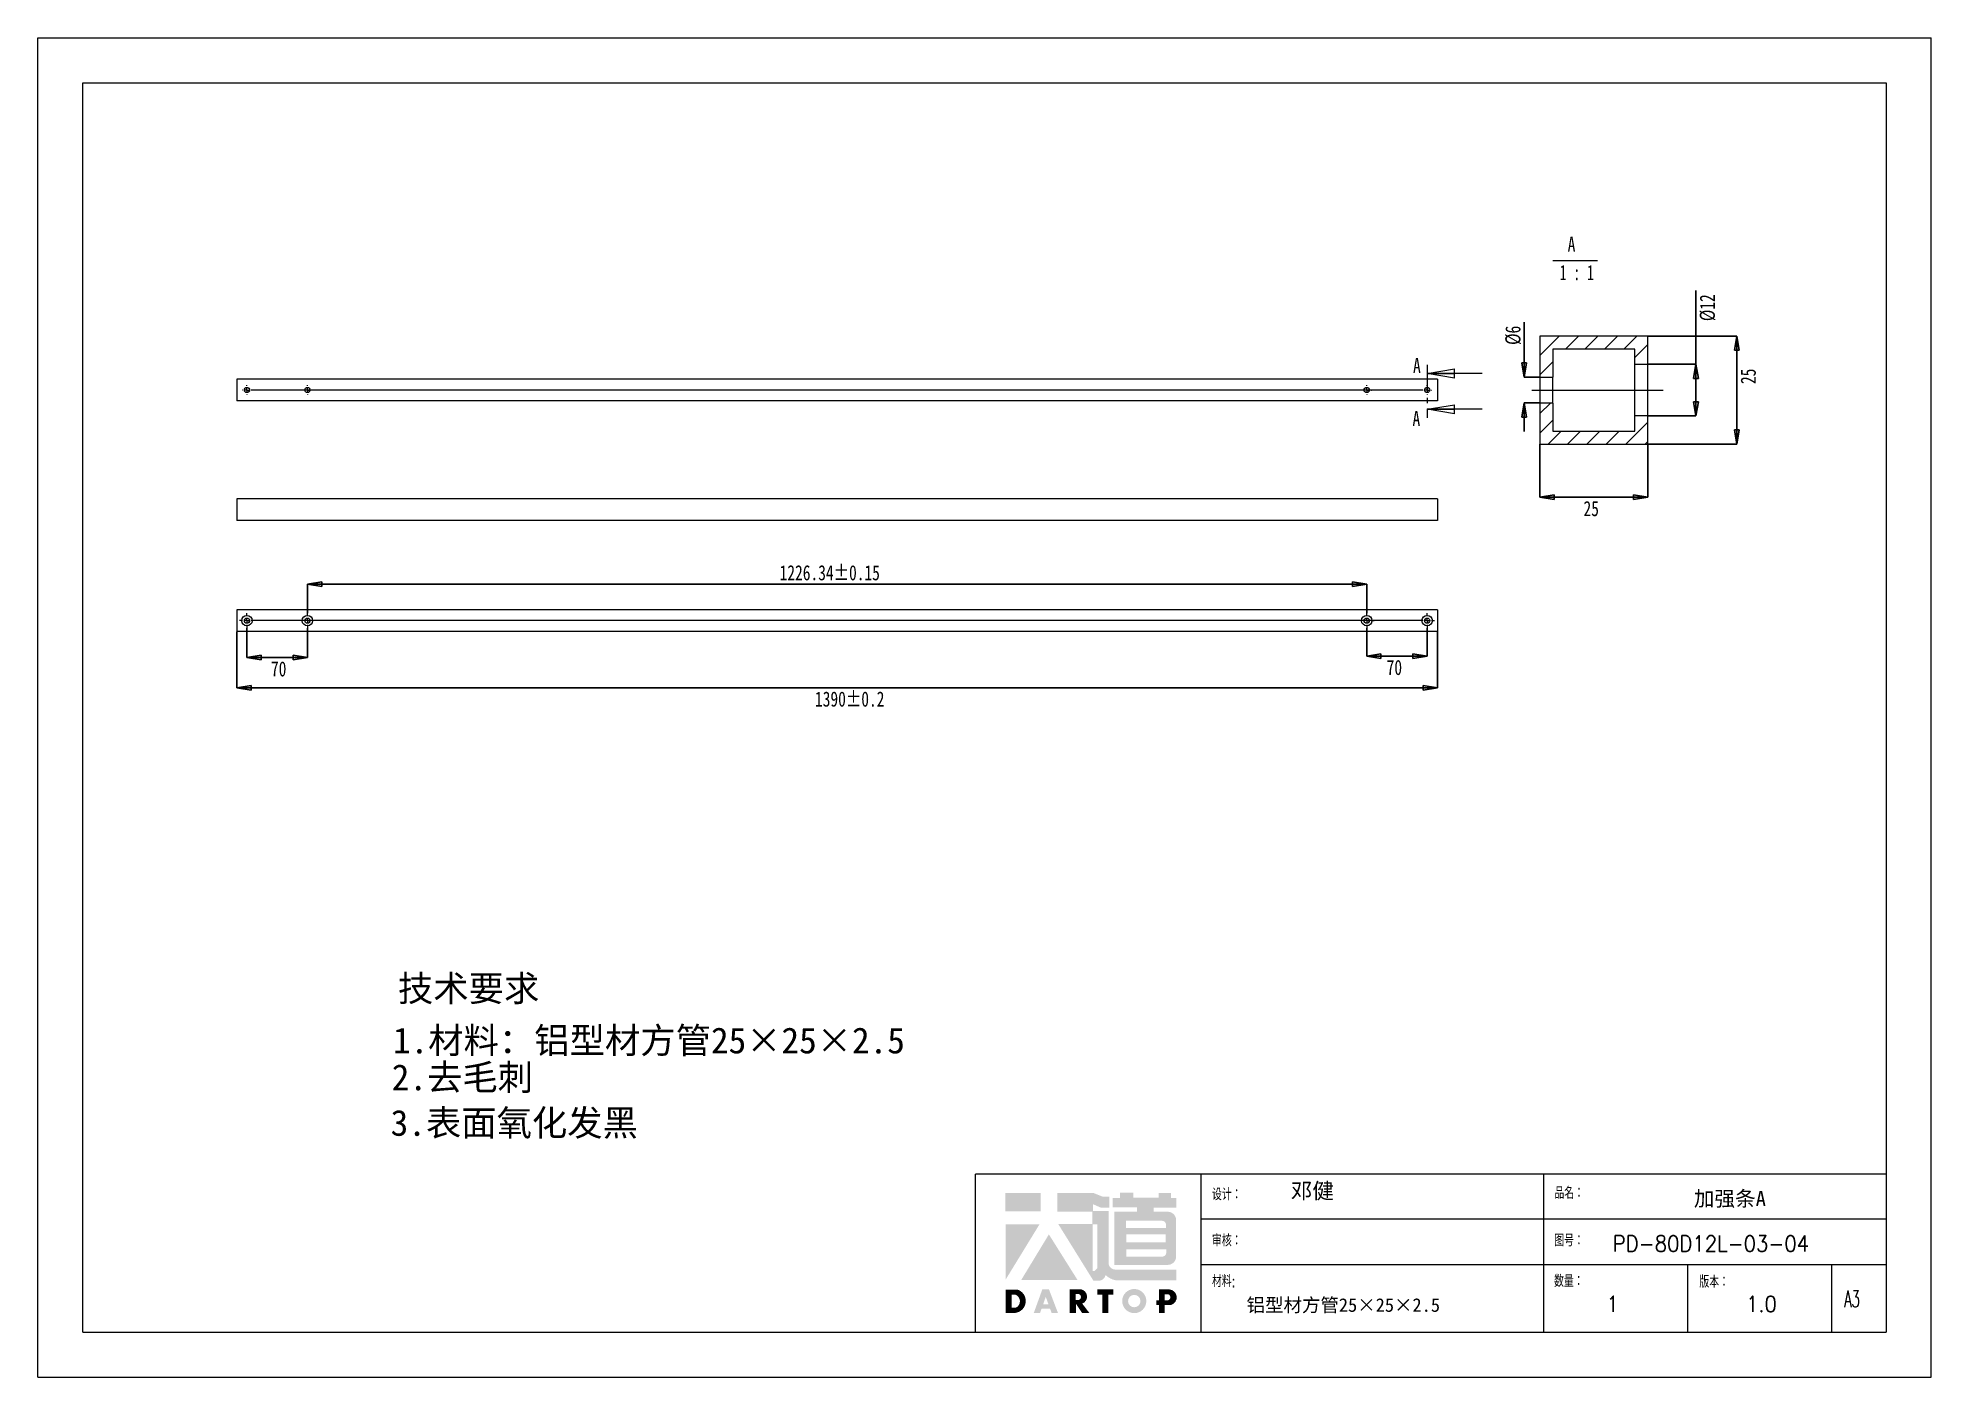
# Model space of a CAD drawing. Header units: millimetres. Extents: x 508 to 946, y 7 to 317.
import ezdxf
from ezdxf.enums import TextEntityAlignment as Align

# ---------------------------------------------------------------- set-up
doc = ezdxf.new("R2010")
doc.units = ezdxf.units.MM
doc.header["$PDSIZE"] = -1
for name, pattern in [('SLD-中心线', [34.29, 30.48, -1.27, 1.27, -1.27]), ('SLD-实线', [0]), ('SLD-细-粗_点画线', [15.24, 6.35, -1.27, 1.27, -1.27, 5.08])]:
    doc.linetypes.add(name, pattern=pattern)
doc.layers.add('A-TITLEBLOCK', color=7, linetype='Continuous', lineweight=18)
doc.styles.add('HZ', font='')
doc.styles.add('SLDTEXTSTYLE0', font='TXT', dxfattribs={"width": 0.75, "bigfont": 'bigfont'})
doc.styles.add('SLDTEXTSTYLE1', font='TXT', dxfattribs={"width": 0.571429, "bigfont": 'bigfont'})
doc.styles.add('SLDTEXTSTYLE3', font='TXT', dxfattribs={"width": 0.75})
doc.styles.add('SLDTEXTSTYLE4', font='TXT', dxfattribs={"width": 0.666667})
doc.styles.get('HZ').set_extended_font_data('SimSun')
doc.dimstyles.new('SLDDIMSTYLE0', dxfattribs={"dimtxt": 3.5, "dimasz": 3.302, "dimexe": 0, "dimexo": 0.0625, "dimgap": 0.875, "dimtad": 2, "dimrnd": 1e-09, "dimzin": 12, "dimdsep": 46, "dimtxsty": 'SLDTEXTSTYLE3', "dimblk1": 'CLOSED', "dimblk2": 'CLOSED', "dimsah": 1, "dimcen": 0.09, "dimadec": 0, "dimazin": 0, "dimtfac": 1, "dimtofl": 0, "dimtmove": 0, "dimatfit": 3, "dimldrblk": 'CLOSED', "dimfxl": 0, "dimtolj": 1, "dimtzin": 12, "dimarcsym": 0})
doc.dimstyles.new('SLDDIMSTYLE1', dxfattribs={"dimtxt": 3.5, "dimasz": 3.302, "dimexe": 0, "dimexo": 0.0625, "dimgap": 0.875, "dimtad": 2, "dimrnd": 1e-09, "dimzin": 12, "dimdsep": 46, "dimtxsty": 'SLDTEXTSTYLE3', "dimblk1": 'CLOSED', "dimblk2": 'CLOSED', "dimsah": 1, "dimcen": 0.09, "dimadec": 0, "dimazin": 0, "dimtfac": 1, "dimtofl": 0, "dimtmove": 0, "dimatfit": 3, "dimldrblk": 'CLOSED', "dimfxl": 0, "dimtolj": 1, "dimtzin": 12, "dimarcsym": 0})
doc.dimstyles.new('SLDDIMSTYLE2', dxfattribs={"dimtxt": 3.5, "dimasz": 3.302, "dimexe": 0, "dimexo": 0.0625, "dimgap": 0.875, "dimtad": 2, "dimdec": 1, "dimlfac": 5, "dimrnd": 1e-09, "dimzin": 12, "dimdsep": 46, "dimtxsty": 'SLDTEXTSTYLE3', "dimblk1": 'CLOSED', "dimblk2": 'CLOSED', "dimsah": 1, "dimcen": 0.09, "dimadec": 0, "dimazin": 0, "dimtol": 1, "dimtp": 0.2, "dimtm": 0.2, "dimtfac": 1, "dimtdec": 1, "dimtofl": 0, "dimtmove": 0, "dimatfit": 3, "dimldrblk": 'CLOSED', "dimfxl": 0, "dimtolj": 1, "dimarcsym": 0})
doc.dimstyles.new('SLDDIMSTYLE3', dxfattribs={"dimtxt": 3.5, "dimasz": 3.302, "dimexe": 0, "dimexo": 0.0625, "dimgap": 0.875, "dimtad": 2, "dimlfac": 5, "dimrnd": 1e-09, "dimzin": 12, "dimdsep": 46, "dimtxsty": 'SLDTEXTSTYLE3', "dimblk1": 'CLOSED', "dimblk2": 'CLOSED', "dimsah": 1, "dimcen": 0.09, "dimadec": 0, "dimazin": 0, "dimtfac": 1, "dimtofl": 0, "dimtmove": 0, "dimatfit": 3, "dimldrblk": 'CLOSED', "dimfxl": 0, "dimtolj": 1, "dimtzin": 12, "dimarcsym": 0})
doc.dimstyles.new('SLDDIMSTYLE4', dxfattribs={"dimtxt": 3.5, "dimasz": 3.302, "dimexe": 0, "dimexo": 0.0625, "dimgap": 0.875, "dimtad": 2, "dimlfac": 5, "dimrnd": 1e-09, "dimzin": 12, "dimdsep": 46, "dimtxsty": 'SLDTEXTSTYLE3', "dimblk1": 'CLOSED', "dimblk2": 'CLOSED', "dimsah": 1, "dimcen": 0.09, "dimadec": 0, "dimazin": 0, "dimtol": 1, "dimtp": 0.15, "dimtm": 0.15, "dimtfac": 1, "dimtofl": 0, "dimtmove": 0, "dimatfit": 3, "dimldrblk": 'CLOSED', "dimfxl": 0, "dimtolj": 1, "dimarcsym": 0})

# ---------------------------------------------------------------- blocks, each defined once
blk = doc.blocks.new('SW_NOTE_0')
at = {"color": 0, "linetype": 'Continuous', "lineweight": 0, "char_height": 6, "attachment_point": 1, "style": 'HZ'}
for s, insert in [('    技术要求', (-16.33, 14.46)), ('1.材料：铝型材方管25×25×2.5', (-1.15, 2.42)), ('2.去毛刺', (-1.43, -6.11)), ('3.表面氧化发黑', (-1.69, -16.66))]:
    blk.add_mtext(s, dxfattribs=dict(at, insert=insert))
blk = doc.blocks.new('SW_CENTERMARKSYMBOL_0')
at = {"color": 0, "linetype": 'SLD-实线', "lineweight": 0}
for p, q in [((-260.268, 0), (-260.368, 0)), ((-259.268, 0), (-259.768, 0)), ((-259.268, 1), (-259.268, 1.1)), ((-259.268, 0), (-259.268, 0.5)), ((-259.268, 0), (-259.268, -0.5)), ((-259.268, 0), (-258.768, 0)), ((-1, 0), (-258.268, 0)), ((0, 0), (-0.5, 0)), ((0, 1), (0, 1.1)), ((0, 0), (0, 0.5)), ((0, 0), (0, -0.5)), ((0, 0), (0.5, 0)), ((1, 0), (1.1, 0)), ((-259.268, -1), (-259.268, -1.1)), ((0, -1), (0, -1.1))]:
    blk.add_line(p, q, dxfattribs=at)
blk = doc.blocks.new('SW_CENTERMARKSYMBOL_1')
at = {"color": 0, "linetype": 'SLD-实线', "lineweight": 0}
for p, q in [((-260.268, 0), (-260.368, 0)), ((-259.268, 0), (-259.768, 0)), ((-259.268, 1), (-259.268, 1.1)), ((-259.268, 0), (-259.268, 0.5)), ((-259.268, 0), (-259.268, -0.5)), ((-259.268, 0), (-258.768, 0)), ((-1, 0), (-258.268, 0)), ((0, 0), (-0.5, 0)), ((0, 1), (0, 1.1)), ((0, 0), (0, 0.5)), ((0, 0), (0, -0.5)), ((0, 0), (0.5, 0)), ((1, 0), (1.1, 0)), ((-259.268, -1), (-259.268, -1.1)), ((0, -1), (0, -1.1))]:
    blk.add_line(p, q, dxfattribs=at)
blk = doc.blocks.new('_CLOSED')
at = {"color": 0, "linetype": 'ByBlock', "lineweight": -2}
for p, q in [((-1, 0.166667), (0, 0)), ((-1, 0.166667), (-1, -0.166667)), ((0, 0), (-1, -0.166667)), ((0, 0), (-1, 0))]:
    blk.add_line(p, q, dxfattribs=at)
blk = doc.blocks.new('SW_HATCH_0')
at = {"color": 0, "linetype": 'SLD-实线', "lineweight": 0}
for p, q in [((0, 0), (-4.49, -4.49)), ((4.49, 0), (1.49, -3)), ((8.98, 0), (5.98, -3)), ((13.47, 0), (10.47, -3)), ((17.96, 0), (14.96, -3)), ((20.51, -1.94), (17.51, -4.94)), ((-1.49, -5.98), (-4.49, -8.98)), ((20.51, -6.43), (20.44, -6.5)), ((-2.03, -15.5), (-4.49, -17.96)), ((-1.49, -19.45), (-4.49, -22.45)), ((20.51, -19.9), (15.41, -25)), ((0.45, -22), (-2.55, -25)), ((4.94, -22), (1.94, -25)), ((9.43, -22), (6.43, -25)), ((13.92, -22), (10.92, -25)), ((20.51, -24.39), (19.9, -25))]:
    blk.add_line(p, q, dxfattribs=at)
blk = doc.blocks.new('*D6')
at = {"color": 0, "linetype": 'SLD-实线', "lineweight": -2, "transparency": 16777216}
for p, q in [((891.72, 241.35), (891.72, 258.35)), ((880.61, 241.35), (891.72, 241.35)), ((891.72, 232.65), (891.72, 238.04)), ((880.61, 229.35), (891.72, 229.35))]:
    blk.add_line(p, q, dxfattribs=at)
at = {"layer": 'Defpoints', "color": 0, "linetype": 'SLD-实线', "transparency": 16777216}
for p in [(880.55, 241.35), (891.72, 241.35), (880.55, 229.35)]:
    blk.add_point(p, dxfattribs=at)
at = {"color": 0, "linetype": 'SLD-实线', "lineweight": -2, "transparency": 16777216, "xscale": 3.302, "yscale": 3.302, "zscale": 3.302}
for p, rotation in [((891.72, 241.35), 90), ((891.72, 229.35), 270)]:
    blk.add_blockref('_CLOSED', p, dxfattribs=dict(at, rotation=rotation))
at = {"color": 0, "linetype": 'SLD-实线', "lineweight": 0, "transparency": 16777216, "insert": (892.59, 254.41), "char_height": 3.5, "attachment_point": 2, "rotation": 90, "style": 'SLDTEXTSTYLE3'}
blk.add_mtext('\\A1;%%c12', dxfattribs=at)
blk = doc.blocks.new('*D7')
at = {"color": 0, "linetype": 'SLD-实线', "lineweight": -2, "transparency": 16777216}
for p, q in [((851.94, 241.65), (851.94, 251.08)), ((855.49, 238.35), (851.94, 238.35)), ((855.49, 232.35), (851.94, 232.35)), ((851.94, 229.04), (851.94, 225.74))]:
    blk.add_line(p, q, dxfattribs=at)
at = {"layer": 'Defpoints', "color": 0, "linetype": 'SLD-实线', "transparency": 16777216}
for p in [(851.94, 238.35), (855.55, 238.35), (855.55, 232.35)]:
    blk.add_point(p, dxfattribs=at)
at = {"color": 0, "linetype": 'SLD-实线', "lineweight": -2, "transparency": 16777216, "xscale": 3.302, "yscale": 3.302, "zscale": 3.302}
for p, rotation in [((851.94, 238.35), 270), ((851.94, 232.35), 90)]:
    blk.add_blockref('_CLOSED', p, dxfattribs=dict(at, rotation=rotation))
at = {"color": 0, "linetype": 'SLD-实线', "lineweight": 0, "transparency": 16777216, "insert": (847.57, 248.01), "char_height": 3.5, "attachment_point": 2, "rotation": 90, "style": 'SLDTEXTSTYLE3'}
blk.add_mtext('\\A1;%%c6', dxfattribs=at)
blk = doc.blocks.new('*D8')
at = {"color": 0, "linetype": 'SLD-实线', "lineweight": -2, "transparency": 16777216}
for p, q in [((855.55, 222.78), (855.55, 210.53)), ((880.55, 222.78), (880.55, 210.53)), ((858.85, 210.53), (877.25, 210.53))]:
    blk.add_line(p, q, dxfattribs=at)
at = {"layer": 'Defpoints', "color": 0, "linetype": 'SLD-实线', "transparency": 16777216}
for p in [(855.55, 222.85), (880.55, 222.85), (880.55, 210.53)]:
    blk.add_point(p, dxfattribs=at)
at = {"color": 0, "linetype": 'SLD-实线', "lineweight": -2, "transparency": 16777216, "xscale": 3.302, "yscale": 3.302, "zscale": 3.302, "rotation": 180}
blk.add_blockref('_CLOSED', (855.55, 210.53), dxfattribs=at)
at = {"color": 0, "linetype": 'SLD-实线', "lineweight": -2, "transparency": 16777216, "xscale": 3.302, "yscale": 3.302, "zscale": 3.302}
blk.add_blockref('_CLOSED', (880.55, 210.53), dxfattribs=at)
at = {"color": 0, "linetype": 'SLD-实线', "lineweight": 0, "transparency": 16777216, "insert": (867.46, 209.66), "char_height": 3.5, "attachment_point": 2, "style": 'SLDTEXTSTYLE3'}
blk.add_mtext('\\A1;25', dxfattribs=at)
blk = doc.blocks.new('*D9')
at = {"color": 0, "linetype": 'SLD-实线', "lineweight": -2, "transparency": 16777216}
for p, q in [((880.61, 247.85), (901.18, 247.85)), ((901.18, 226.15), (901.18, 244.54)), ((880.61, 222.85), (901.18, 222.85))]:
    blk.add_line(p, q, dxfattribs=at)
at = {"layer": 'Defpoints', "color": 0, "linetype": 'SLD-实线', "transparency": 16777216}
for p in [(880.55, 247.85), (901.18, 247.85), (880.55, 222.85)]:
    blk.add_point(p, dxfattribs=at)
at = {"color": 0, "linetype": 'SLD-实线', "lineweight": -2, "transparency": 16777216, "xscale": 3.302, "yscale": 3.302, "zscale": 3.302}
for p, rotation in [((901.18, 247.85), 90), ((901.18, 222.85), 270)]:
    blk.add_blockref('_CLOSED', p, dxfattribs=dict(at, rotation=rotation))
at = {"color": 0, "linetype": 'SLD-实线', "lineweight": 0, "transparency": 16777216, "insert": (902.06, 238.52), "char_height": 3.5, "attachment_point": 2, "rotation": 90, "style": 'SLDTEXTSTYLE3'}
blk.add_mtext('\\A1;25', dxfattribs=at)
blk = doc.blocks.new('SW_NOTE_1')
at = {"color": 0, "linetype": 'SLD-实线', "lineweight": 0}
blk.add_line((-3.45, -1.03), (6.9, -1.03), dxfattribs=at)
at = {"color": 0, "linetype": 'Continuous', "lineweight": 0, "char_height": 3.5, "attachment_point": 1}
for s, insert, style in [('A', (0, 4.51), 'SLDTEXTSTYLE3'), (' 1 : 1', (-3.45, -2.07), 'SLDTEXTSTYLE4')]:
    blk.add_mtext(s, dxfattribs=dict(at, insert=insert, style=style))
blk = doc.blocks.new('*D11')
at = {"color": 0, "linetype": 'SLD-实线', "lineweight": -2, "transparency": 16777216}
for p, q in [((553.85, 179.4), (553.85, 166.44)), ((831.85, 179.4), (831.85, 166.44)), ((557.15, 166.44), (828.54, 166.44))]:
    blk.add_line(p, q, dxfattribs=at)
at = {"layer": 'Defpoints', "color": 0, "linetype": 'SLD-实线', "transparency": 16777216}
for p in [(553.85, 179.47), (831.85, 179.47), (831.85, 166.44)]:
    blk.add_point(p, dxfattribs=at)
at = {"color": 0, "linetype": 'SLD-实线', "lineweight": -2, "transparency": 16777216, "xscale": 3.302, "yscale": 3.302, "zscale": 3.302, "rotation": 180}
blk.add_blockref('_CLOSED', (553.85, 166.44), dxfattribs=at)
at = {"color": 0, "linetype": 'SLD-实线', "lineweight": -2, "transparency": 16777216, "xscale": 3.302, "yscale": 3.302, "zscale": 3.302}
blk.add_blockref('_CLOSED', (831.85, 166.44), dxfattribs=at)
at = {"color": 0, "linetype": 'SLD-实线', "lineweight": 0, "transparency": 16777216, "insert": (695.77, 165.57), "char_height": 3.5, "attachment_point": 2, "style": 'SLDTEXTSTYLE3'}
blk.add_mtext('\\A1;1390±0.2', dxfattribs=at)
blk = doc.blocks.new('*D12')
at = {"color": 0, "linetype": 'SLD-实线', "lineweight": -2, "transparency": 16777216}
for p, q in [((556.21, 180.2), (556.21, 173.42)), ((570.21, 180.2), (570.21, 173.42)), ((559.51, 173.42), (566.9, 173.42))]:
    blk.add_line(p, q, dxfattribs=at)
at = {"layer": 'Defpoints', "color": 0, "linetype": 'SLD-实线', "transparency": 16777216}
for p in [(556.21, 180.27), (570.21, 180.27), (570.21, 173.42)]:
    blk.add_point(p, dxfattribs=at)
at = {"color": 0, "linetype": 'SLD-实线', "lineweight": -2, "transparency": 16777216, "xscale": 3.302, "yscale": 3.302, "zscale": 3.302, "rotation": 180}
blk.add_blockref('_CLOSED', (556.21, 173.42), dxfattribs=at)
at = {"color": 0, "linetype": 'SLD-实线', "lineweight": -2, "transparency": 16777216, "xscale": 3.302, "yscale": 3.302, "zscale": 3.302}
blk.add_blockref('_CLOSED', (570.21, 173.42), dxfattribs=at)
at = {"color": 0, "linetype": 'SLD-实线', "lineweight": 0, "transparency": 16777216, "insert": (563.55, 172.55), "char_height": 3.5, "attachment_point": 2, "style": 'SLDTEXTSTYLE3'}
blk.add_mtext('\\A1;70', dxfattribs=at)
blk = doc.blocks.new('*D13')
at = {"color": 0, "linetype": 'SLD-实线', "lineweight": -2, "transparency": 16777216}
for p, q in [((815.47, 180.2), (815.47, 173.77)), ((829.47, 180.2), (829.47, 173.77)), ((818.78, 173.77), (826.17, 173.77))]:
    blk.add_line(p, q, dxfattribs=at)
at = {"layer": 'Defpoints', "color": 0, "linetype": 'SLD-实线', "transparency": 16777216}
for p in [(815.47, 180.27), (829.47, 180.27), (829.47, 173.77)]:
    blk.add_point(p, dxfattribs=at)
at = {"color": 0, "linetype": 'SLD-实线', "lineweight": -2, "transparency": 16777216, "xscale": 3.302, "yscale": 3.302, "zscale": 3.302, "rotation": 180}
blk.add_blockref('_CLOSED', (815.47, 173.77), dxfattribs=at)
at = {"color": 0, "linetype": 'SLD-实线', "lineweight": -2, "transparency": 16777216, "xscale": 3.302, "yscale": 3.302, "zscale": 3.302}
blk.add_blockref('_CLOSED', (829.47, 173.77), dxfattribs=at)
at = {"color": 0, "linetype": 'SLD-实线', "lineweight": 0, "transparency": 16777216, "insert": (821.88, 172.89), "char_height": 3.5, "attachment_point": 2, "style": 'SLDTEXTSTYLE3'}
blk.add_mtext('\\A1;70', dxfattribs=at)
blk = doc.blocks.new('*D14')
at = {"color": 0, "linetype": 'SLD-实线', "lineweight": -2, "transparency": 16777216}
for p, q in [((570.21, 183.73), (570.21, 190.43)), ((573.51, 190.43), (812.17, 190.43)), ((815.47, 183.73), (815.47, 190.43))]:
    blk.add_line(p, q, dxfattribs=at)
at = {"layer": 'Defpoints', "color": 0, "linetype": 'SLD-实线', "transparency": 16777216}
for p in [(815.47, 190.43), (570.21, 183.67), (815.47, 183.67)]:
    blk.add_point(p, dxfattribs=at)
at = {"color": 0, "linetype": 'SLD-实线', "lineweight": -2, "transparency": 16777216, "xscale": 3.302, "yscale": 3.302, "zscale": 3.302, "rotation": 180}
blk.add_blockref('_CLOSED', (570.21, 190.43), dxfattribs=at)
at = {"color": 0, "linetype": 'SLD-实线', "lineweight": -2, "transparency": 16777216, "xscale": 3.302, "yscale": 3.302, "zscale": 3.302}
blk.add_blockref('_CLOSED', (815.47, 190.43), dxfattribs=at)
at = {"color": 0, "linetype": 'SLD-实线', "lineweight": 0, "transparency": 16777216, "insert": (691.15, 194.81), "char_height": 3.5, "attachment_point": 2, "style": 'SLDTEXTSTYLE3'}
blk.add_mtext('\\A1;1226.34±0.15', dxfattribs=at)
blk = doc.blocks.new('SW_CENTERMARKSYMBOL_2')
at = {"color": 0, "linetype": 'SLD-实线', "lineweight": 0}
for p, q in [((-260.268, 0), (-260.968, 0)), ((-259.268, 0), (-259.768, 0)), ((-259.268, 1), (-259.268, 1.7)), ((-259.268, 0), (-259.268, 0.5)), ((-259.268, 0), (-259.268, -0.5)), ((-259.268, 0), (-258.768, 0)), ((-1, 0), (-258.268, 0)), ((0, 0), (-0.5, 0)), ((0, 1), (0, 1.7)), ((0, 0), (0, 0.5)), ((0, 0), (0, -0.5)), ((0, 0), (0.5, 0)), ((1, 0), (1.7, 0)), ((-259.268, -1), (-259.268, -1.7)), ((0, -1), (0, -1.7))]:
    blk.add_line(p, q, dxfattribs=at)
blk = doc.blocks.new('SW_CENTERMARKSYMBOL_3')
at = {"color": 0, "linetype": 'SLD-实线', "lineweight": 0}
for p, q in [((-260.268, 0), (-260.968, 0)), ((-259.268, 0), (-259.768, 0)), ((-259.268, 1), (-259.268, 1.7)), ((-259.268, 0), (-259.268, 0.5)), ((-259.268, 0), (-259.268, -0.5)), ((-259.268, 0), (-258.768, 0)), ((-1, 0), (-258.268, 0)), ((0, 0), (-0.5, 0)), ((0, 1), (0, 1.7)), ((0, 0), (0, 0.5)), ((0, 0), (0, -0.5)), ((0, 0), (0.5, 0)), ((1, 0), (1.7, 0)), ((-259.268, -1), (-259.268, -1.7)), ((0, -1), (0, -1.7))]:
    blk.add_line(p, q, dxfattribs=at)
blk = doc.blocks.new('Dartop Logo')
at = {"true_color": 0xc40018}
h = blk.add_hatch(color=12, dxfattribs=at)
h.set_gradient(color1=(196, 0, 24), color2=(196, 0, 24), tint=1)
h.paths.add_polyline_path([(30.39, -3.87), (33.08, -5.04), (35.99, -5.04), (35.99, -1.19), (33.59, -1.19), (30.46, 0.05), (17.94, 0.05), (17.94, -6.46), (30.12, -6.46), (30.12, -6.59), (30.12, -10.75), (18.31, -10.75), (30.46, -30.31), (32.87, -30.31, 0.279375), (34.63, -28.6), (34.63, -28.51), (34.84, -28.51, 0.143145), (38.15, -30.2), (59.27, -30.2), (59.27, -26.49), (38.06, -26.49, -0.414214), (35.75, -24.18), (35.75, -6.26), (30.39, -6.26)])
h.paths.add_polyline_path([(30.25, -10.84), (31.8, -10.84), (31.8, -26.02, -0.088936), (30.9, -26.94), (30.24, -26.94)], flags=16)
h = blk.add_hatch(color=12, dxfattribs=at)
h.set_gradient(color1=(196, 0, 24), color2=(196, 0, 24), tint=1)
h.paths.add_polyline_path([(59.24, -1.73), (57.36, -1.73), (57.36, 0.06), (53.06, 0.06), (53.06, -1.64), (44.29, -1.64), (44.29, 0.15), (39.7, 0.15), (39.7, -1.67), (37.16, -1.67), (37.16, -4.97), (45.54, -4.97), (45.54, -6.42), (37.73, -6.42), (37.73, -24.88), (56.26, -24.88, 0.414214), (59.15, -21.99), (59.15, -9.35, 0.414214), (56.26, -6.46), (51.36, -6.46), (51.36, -5.03), (59.24, -5.03)])
h.paths.add_polyline_path([(54.21, -9.59, -0.414214), (55.66, -11.04), (55.66, -12.1), (41.79, -12.1), (41.79, -9.59)], flags=16)
h.paths.add_polyline_path([(55.57, -14.33), (55.57, -17.01), (41.88, -17.01), (41.88, -14.33)], flags=16)
h.paths.add_polyline_path([(55.75, -19.43), (55.75, -20.57, -0.414214), (54.3, -22.02), (41.88, -22.02), (41.88, -19.43)], flags=16)
h = blk.add_hatch(color=12, dxfattribs=at)
h.set_gradient(color1=(196, 0, 24), color2=(196, 0, 24), tint=1)
h.paths.add_polyline_path([(12.18, 0), (0, 0), (0, -6.37), (12.18, -6.37)])
h = blk.add_hatch(color=12, dxfattribs=at)
h.set_gradient(color1=(196, 0, 24), color2=(196, 0, 24), tint=1)
h.paths.add_polyline_path([(11.79, -10.83), (0.03, -10.83), (0.03, -30.03)])
h = blk.add_hatch(color=12, dxfattribs=at)
h.set_gradient(color1=(196, 0, 24), color2=(196, 0, 24), tint=1)
h.paths.add_polyline_path([(15.05, -14.31), (5.44, -30.15), (25.01, -30.15)])
at = {"true_color": 0x646464}
h = blk.add_hatch(color=251, dxfattribs=at)
h.set_gradient(color1=(100, 100, 100), color2=(100, 100, 100), tint=1)
h.paths.add_polyline_path([(4.15, -33.43), (0.11, -33.43), (0.11, -41.5), (3.51, -41.5, 0.793016)])
h.paths.add_polyline_path([(3.57, -39.73), (2.16, -39.73), (2.16, -35.19), (3.42, -35.19, -0.671361)], flags=16)
h = blk.add_hatch(color=251, dxfattribs=at)
h.set_gradient(color1=(100, 100, 100), color2=(100, 100, 100), tint=1)
h.paths.add_polyline_path([(15.08, -33.36), (12.78, -33.36), (9.82, -41.51), (12, -41.51), (12.51, -40.06), (15.46, -40.06), (15.99, -41.52), (18.19, -41.52)])
h.paths.add_polyline_path([(14.9, -38.51), (13.07, -38.51), (13.97, -35.95)], flags=16)
h = blk.add_hatch(color=251, dxfattribs=at)
h.set_gradient(color1=(100, 100, 100), color2=(100, 100, 100), tint=1)
h.paths.add_polyline_path([(26.27, -33.36), (22.3, -33.36), (22.3, -41.51), (24.4, -41.51), (24.4, -38.28), (26.55, -41.54), (29.09, -41.54), (26.61, -38.3, 0.744055)])
h.paths.add_polyline_path([(24.38, -37.08), (24.38, -34.94), (25.32, -34.94, -0.796809), (25.3, -37.08)], flags=16)
h = blk.add_hatch(color=251, dxfattribs=at)
h.set_gradient(color1=(100, 100, 100), color2=(100, 100, 100), tint=1)
h.paths.add_polyline_path([(37.44, -33.4), (31.88, -33.4), (31.88, -35.16), (33.61, -35.16), (33.61, -41.52), (35.69, -41.52), (35.69, -35.16), (37.44, -35.16)])
h = blk.add_hatch(color=251, dxfattribs=at)
h.set_gradient(color1=(100, 100, 100), color2=(100, 100, 100), tint=1)
h.paths.add_polyline_path([(40.46, -37.41, 1), (48.83, -37.41, 1)])
h.paths.add_polyline_path([(46.8, -37.41, -1), (42.5, -37.41, -1)], flags=16)
h = blk.add_hatch(color=251, dxfattribs=at)
h.set_gradient(color1=(100, 100, 100), color2=(100, 100, 100), tint=1)
h.paths.add_polyline_path([(56.85, -33.38), (56.73, -33.38), (53.19, -33.38), (53.19, -37.19), (52.26, -37.19), (52.26, -38.73), (53.18, -38.73), (53.18, -41.5), (55.24, -41.5), (55.24, -38.72), (57.51, -38.72, 0.812304)])
h.paths.add_polyline_path([(55.21, -37.18), (55.21, -35.05), (56.39, -35.05, -0.778213), (56.27, -37.18)], flags=16)
blk = doc.blocks.new('DT-A3-TITLE')
at = {"layer": 'A-TITLEBLOCK', "color": 7}
for p, q in [((0, 0), (0, 297)), ((0, 297), (420, 297)), ((420, 0), (420, 297)), ((10, 10), (10, 287)), ((10, 287), (410, 287)), ((410, 287), (410, 10)), ((208, 10), (208, 45)), ((410, 45), (208, 45)), ((258, 45), (258, 10)), ((334, 45), (334, 10)), ((410, 35), (258, 35)), ((258, 25), (410.08, 25)), ((366, 10), (366, 25)), ((398, 10), (398, 25)), ((10, 10), (410, 10)), ((0, 0), (420, 0))]:
    blk.add_line(p, q, dxfattribs=at)
at = {"layer": 'A-TITLEBLOCK', "xscale": 0.6400000000000001, "yscale": 0.6400000000000001, "zscale": 0.6400000000000001}
blk.add_blockref('Dartop Logo', (214.65, 40.81), dxfattribs=at)
at = {"style": 'SLDTEXTSTYLE0'}
for tag, p, height in [('#设计', (277.96, 38.52), 3.5), ('#品名', (349.32, 37.95), 3.5), ('#审核', (277.99, 28.1), 3.5), ('#材料说明', (268.15, 13.59), 3)]:
    blk.add_attdef(tag, p, '', height=height, dxfattribs=at)
at = {"style": 'SLDTEXTSTYLE1', "width": 0.913}
for tag, p in [('#图号', (349.38, 27.87)), ('#数量', (347.99, 14.46)), ('#版本', (378.92, 14.47))]:
    blk.add_attdef(tag, p, '', height=3.5, dxfattribs=at)
at = {"layer": 'A-TITLEBLOCK', "color": 7, "attachment_point": 1}
for s, insert, char_height, style in [('设计\\M+18146', (260.47, 41.87), 2.646, 'SLDTEXTSTYLE0'), ('\\M+19569\\M+196BC\\M+18146', (336.43, 42.19), 2.6458, 'SLDTEXTSTYLE0'), ('审\\M+18A6A\\M+18146', (260.47, 31.64), 2.6458, 'SLDTEXTSTYLE0'), ('图\\M+18D86\\M+18146', (336.4, 31.66), 2.6458, 'SLDTEXTSTYLE0'), ('\\M+18DDE\\M+197BF:', (260.47, 22.62), 2.6458, 'SLDTEXTSTYLE0'), ('\\M+19094\\M+197CA\\M+18146', (336.35, 22.64), 2.6458, 'SLDTEXTSTYLE0'), ('\\M+194C5\\M+1967B\\M+18146', (368.59, 22.48), 2.6458, 'SLDTEXTSTYLE0'), ('A3', (400.7, 19.21), 3.704, 'SLDTEXTSTYLE1')]:
    blk.add_mtext(s, dxfattribs=dict(at, insert=insert, char_height=char_height, style=style))

msp = doc.modelspace()

# ---------------------------------------------------------------- linework, layer by layer
at = {"color": 7, "linetype": 'SLD-实线', "lineweight": 15}
for p, q in [((880.5502, 247.8467), (855.5502, 247.8467)), ((855.5502, 247.8467), (855.5502, 238.3467)), ((880.5502, 241.3467), (880.5502, 247.8467)), ((877.5502, 244.8467), (858.5502, 244.8467)), ((858.5502, 244.8467), (858.5502, 238.3467)), ((877.5502, 241.3467), (877.5502, 244.8467)), ((877.5502, 241.3467), (880.5502, 241.3467)), ((877.5502, 229.3467), (877.5502, 241.3467)), ((880.5502, 229.3467), (880.5502, 241.3467)), ((831.8463, 237.8467), (553.8463, 237.8467)), ((553.8463, 237.8467), (553.8463, 232.8467)), ((831.8463, 237.8467), (831.8463, 232.8467)), ((855.5502, 238.3467), (858.5502, 238.3467)), ((855.5502, 238.3467), (855.5502, 232.3467)), ((858.5502, 232.3467), (858.5502, 238.3467)), ((831.8463, 232.8467), (553.8463, 232.8467)), ((858.5502, 232.3467), (855.5502, 232.3467)), ((855.5502, 232.3467), (855.5502, 222.8467)), ((858.5502, 232.3467), (858.5502, 225.8467)), ((880.5502, 229.3467), (877.5502, 229.3467)), ((877.5502, 225.8467), (877.5502, 229.3467)), ((880.5502, 222.8467), (880.5502, 229.3467)), ((858.5502, 225.8467), (877.5502, 225.8467)), ((855.5502, 222.8467), (880.5502, 222.8467)), ((831.8463, 210.1361), (553.8463, 210.1361)), ((553.8463, 210.1361), (553.8463, 205.1361)), ((831.8463, 210.1361), (831.8463, 205.1361)), ((831.8463, 205.1361), (553.8463, 205.1361)), ((831.8463, 184.4672), (553.8463, 184.4672)), ((553.8463, 184.4672), (553.8463, 179.4672)), ((831.8463, 184.4672), (831.8463, 179.4672)), ((831.8463, 179.4672), (553.8463, 179.4672))]:
    msp.add_line(p, q, dxfattribs=at)
at = {"color": 7, "linetype": 'SLD-细-粗_点画线', "lineweight": 0}
msp.add_line((829.4743, 241.1739), (829.4743, 228.8866), dxfattribs=at)
at = {"color": 7, "linetype": 'SLD-实线', "lineweight": 0}
for p, q in [((842.1743, 239.1739), (829.4743, 239.1739)), ((842.1743, 230.8866), (829.4743, 230.8866))]:
    msp.add_line(p, q, dxfattribs=at)
at = {"color": 7, "linetype": 'SLD-中心线', "lineweight": 0}
msp.add_line((853.6779, 235.3467), (884.5502, 235.3467), dxfattribs=at)
at = {"color": 7, "linetype": 'SLD-实线', "lineweight": 15}
for centre, radius in [((556.2063, 235.3467), 0.6), ((570.2063, 235.3467), 0.6), ((815.4743, 235.3467), 0.6), ((829.4743, 235.3467), 0.6), ((556.2063, 181.9672), 1.2), ((556.2063, 181.9672), 0.6), ((570.2063, 181.9672), 1.2), ((570.2063, 181.9672), 0.6), ((815.4743, 181.9672), 1.2), ((815.4743, 181.9672), 0.6), ((829.4743, 181.9672), 1.2), ((829.4743, 181.9672), 0.6)]:
    msp.add_circle(centre, radius, dxfattribs=at)

# ---------------------------------------------------------------- block references
ref = msp.add_blockref('DT-A3-TITLE', (507.7865, 6.8643), dxfattribs=dict(xscale=1.043767296, yscale=1.043767296, zscale=1.043767296))
ref.add_attrib('#设计', '邓健', dxfattribs={"height": 3.65319, "style": 'HZ'}).set_placement((797.913, 47.0661), align=Align.BOTTOM_LEFT)
ref.add_attrib('#材料说明', '铝型材方管25×25×2.5', dxfattribs={"height": 3.131302, "style": 'HZ'}).set_placement((787.6713, 21.045), align=Align.BOTTOM_LEFT)
ref.add_attrib('#图号', 'PD-80D12L-03-04', (872.4609, 35.955), dxfattribs={"height": 3.653186, "style": 'SLDTEXTSTYLE1', "width": 0.913})
ref.add_attrib('#数量', '1', (871.009, 21.9547), dxfattribs={"height": 3.6532, "style": 'SLDTEXTSTYLE1', "width": 0.913})
ref.add_attrib('#版本', '1.0', (903.2958, 21.9666), dxfattribs={"height": 3.65319, "style": 'SLDTEXTSTYLE1', "width": 0.913})
at = {"color": 7, "linetype": 'Continuous', "lineweight": 0}
for name, p in [('SW_NOTE_1', (862.0109, 266.3524)), ('SW_NOTE_0', (591.1588, 85.384))]:
    msp.add_blockref(name, p, dxfattribs=at)
at = {"color": 7, "linetype": 'SLD-实线', "lineweight": 0}
for name, p in [('SW_HATCH_0', (860.0403, 247.8467)), ('SW_CENTERMARKSYMBOL_0', (815.4743, 235.3467)), ('SW_CENTERMARKSYMBOL_1', (829.4743, 235.3467)), ('SW_CENTERMARKSYMBOL_2', (815.4743, 181.9672)), ('SW_CENTERMARKSYMBOL_3', (829.4743, 181.9672))]:
    msp.add_blockref(name, p, dxfattribs=at)
at = {"color": 7, "linetype": 'SLD-实线', "lineweight": 0, "xscale": 6.35, "yscale": 6.35, "rotation": 180.0000000000004}
for p in [(829.4743, 239.1739), (829.4743, 230.8866)]:
    msp.add_blockref('_CLOSED', p, dxfattribs=at)

# ---------------------------------------------------------------- texts
at = {"color": 7, "linetype": 'Continuous', "char_height": 3.5, "attachment_point": 1, "style": 'SLDTEXTSTYLE3'}
for insert in [(826.2058, 242.7853), (826.0786, 230.5323)]:
    msp.add_mtext('A', dxfattribs=dict(at, insert=insert))
at = {"color": 7, "linetype": 'Continuous', "lineweight": 0, "insert": (891.2221, 49.9416), "char_height": 3.5, "attachment_point": 1, "style": 'HZ'}
msp.add_mtext('加强条A', dxfattribs=at)

# ---------------------------------------------------------------- dimensions: what is measured, and where the dimension line sits
at = {"color": 7, "linetype": 'SLD-实线', "lineweight": 0}
for base, p1, p2, dimstyle, picture, middle in [((891.7195, 241.3467), (880.5502, 229.3467), (880.5502, 241.3467), 'SLDDIMSTYLE0', '*D6', (891.7195, 254.4125)), ((851.941, 238.3467), (855.5502, 232.3467), (855.5502, 238.3467), 'SLDDIMSTYLE1', '*D7', (851.941, 248.0132))]:
    dim = msp.add_linear_dim(base=base, p1=p1, p2=p2, angle=90, text='%%c<>', dimstyle=dimstyle, dxfattribs=at)
    dim.commit()
    dim.dimension.update_dxf_attribs({"geometry": picture, "text_midpoint": middle, "dimtype": 160})
dim = msp.add_linear_dim(base=(901.182, 247.8467), p1=(880.5502, 222.8467), p2=(880.5502, 247.8467), angle=90, dimstyle='SLDDIMSTYLE0', dxfattribs=at)
dim.commit()
dim.dimension.update_dxf_attribs({"geometry": '*D9', "text_midpoint": (901.182, 238.5166), "dimtype": 160})
for base, p1, p2, dimstyle, picture, middle in [((880.5502, 210.5315), (855.5502, 222.8467), (880.5502, 222.8467), 'SLDDIMSTYLE0', '*D8', (867.4561, 210.5315)), ((815.4743, 190.4331), (570.2063, 183.6672), (815.4743, 183.6672), 'SLDDIMSTYLE4', '*D14', (691.1457, 190.4331)), ((570.2063, 173.4226), (556.2063, 180.2672), (570.2063, 180.2672), 'SLDDIMSTYLE3', '*D12', (563.5539, 173.4226)), ((829.4743, 173.7684), (815.4743, 180.2672), (829.4743, 180.2672), 'SLDDIMSTYLE3', '*D13', (821.8824, 173.7684)), ((831.8463, 166.4426), (553.8463, 179.4672), (831.8463, 179.4672), 'SLDDIMSTYLE2', '*D11', (695.7692, 166.4426))]:
    dim = msp.add_linear_dim(base=base, p1=p1, p2=p2, dimstyle=dimstyle, dxfattribs=at)
    dim.commit()
    dim.dimension.update_dxf_attribs({"geometry": picture, "text_midpoint": middle, "dimtype": 160})

doc.saveas('drawing.dxf')
